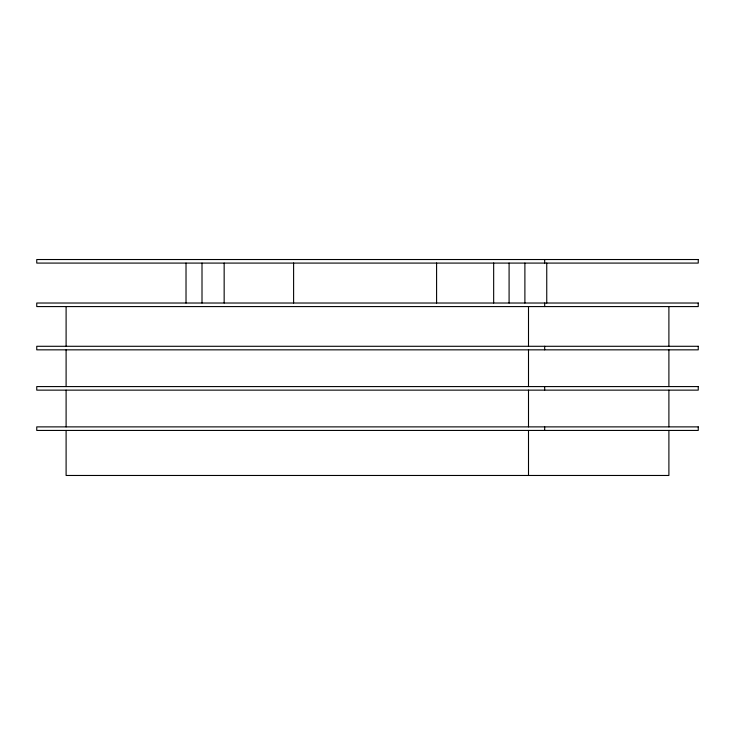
<?xml version="1.0" encoding="UTF-8"?>
<svg xmlns="http://www.w3.org/2000/svg" width="735" height="735" viewBox="0 0 735 735"><rect width="100%" height="100%" fill="white"/><g stroke="black" fill="none" stroke-linecap="round" stroke-linejoin="round"><path stroke-width="1.1" d="M668.896 306.578L668.896 346.286M668.896 349.842L668.896 386.582M668.896 390.138L668.896 426.879M668.896 430.434L668.896 475.471L66.104 475.471L66.104 430.434M546.748 263.084L546.748 303.022M544.69 259.529L544.69 263.084M544.69 303.022L544.69 306.578M544.69 346.286L544.69 349.842M544.69 386.582L544.69 390.138M544.69 426.879L544.69 430.434M528.502 306.578L528.502 346.286M528.502 349.842L528.502 386.582M528.502 390.138L528.502 426.879M528.502 430.434L528.502 475.471M524.891 263.084L524.891 303.022M509.089 263.084L509.089 303.022M493.663 262.965L493.663 303.022M436.59 262.965L436.59 303.022M293.605 262.965L293.605 303.022M224.157 263.084L224.157 303.022M202.006 263.084L202.006 303.022M186.019 263.084L186.019 303.022M66.104 306.578L66.104 346.286M66.104 349.842L66.104 386.582M66.104 390.138L66.104 426.879M698.25 259.529L36.75 259.529L36.75 263.084L698.25 263.084L698.25 259.529M698.25 303.022L36.75 303.022L36.75 306.578L698.25 306.578L698.25 303.022M698.25 346.286L36.75 346.286L36.75 349.842L698.25 349.842L698.25 346.286M698.25 386.582L36.75 386.582L36.75 390.138L698.25 390.138L698.25 386.582M698.25 426.879L36.75 426.879L36.75 430.434L698.25 430.434L698.25 426.879"/></g></svg>
